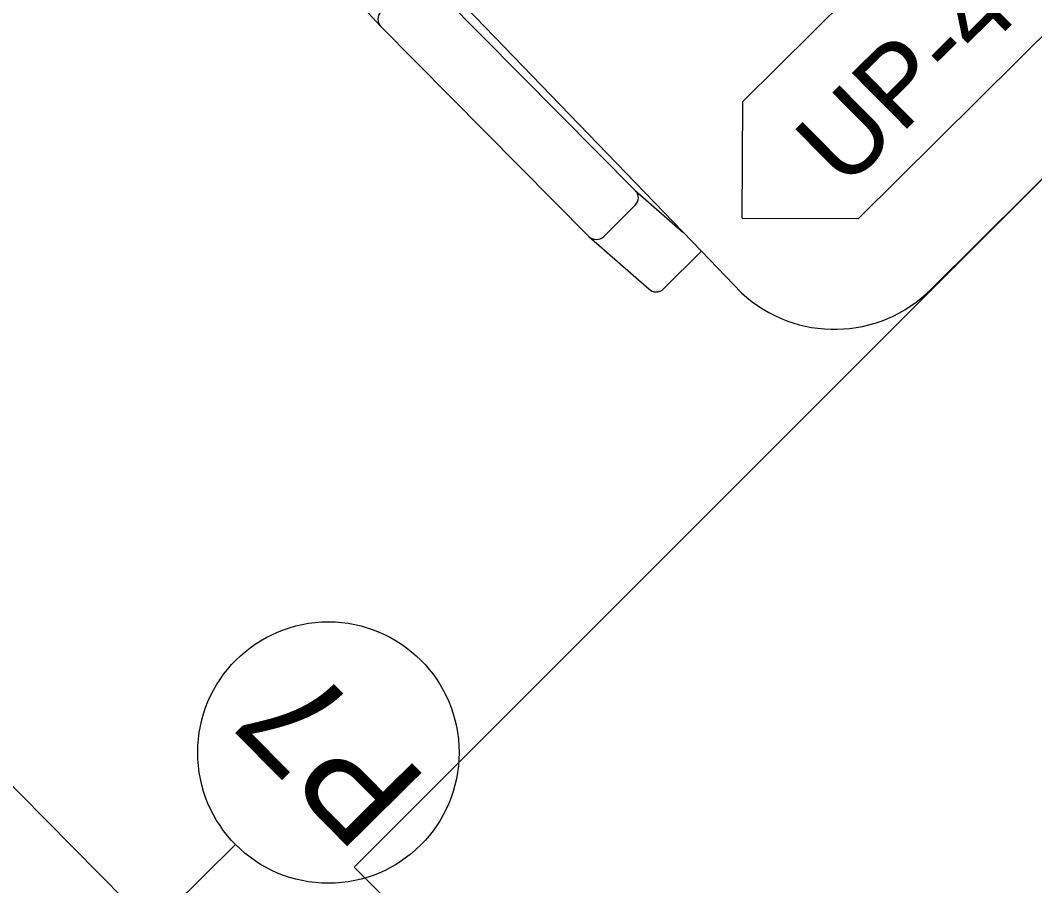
# Model space of a CAD drawing. Header units: centimetres. Extents: x 118932 to 154602, y -32682 to -23521.
# Drawn here: x 137600.1 to 137677.7, y -25814.5 to -25748.3 of the extents above; entities that cross this region are included whole.
import ezdxf

# ---------------------------------------------------------------- set-up
doc = ezdxf.new("R2010")
doc.units = ezdxf.units.CM
doc.header["$LTSCALE"] = 50
doc.header["$MEASUREMENT"] = 0
for name, color, linetype, lineweight, true_color in [('GEN_00_BL_Yazı', 7, 'Continuous', 0, 0x4f5250), ('GEN_02_TF_Mobilya', 7, 'Continuous', 5, 0x745e3d), ('GEN_02_TF_Pencere', 7, 'Continuous', 9, 0x6093ac), ('GEN_05_ML_Alçıpan_giydirme', 7, 'Continuous', 18, 0x7ebab5), ('GEN_05_ML_Mermer', 7, 'Continuous', 9, 0x9d8692)]:
    doc.layers.add(name, color=color, linetype=linetype, lineweight=lineweight, true_color=true_color)
doc.styles.add('ARIAL', font='arial.ttf')
doc.styles.add('Arial_6', font='arial.ttf', dxfattribs={"height": 59.5325})

# ---------------------------------------------------------------- blocks, each defined once
blk = doc.blocks.new('P7_')
at = {"layer": 'GEN_02_TF_Pencere'}
blk.add_line((163386.215, -16188.826, 0), (163386.215, -16138.823, 0), dxfattribs=at)
blk.add_circle((163386.215, -16198.826, 0), 10, dxfattribs=at)
at = {"layer": 'GEN_05_ML_Mermer', "elevation": 0}
blk.add_lwpolyline([(163483.715, -16179.824), (163288.715, -16179.824), (163288.715, -16161.825), (163483.715, -16161.825)], close=True, dxfattribs=at)
at = {"layer": 'GEN_02_TF_Pencere', "lineweight": 30, "transparency": 33554687, "style": 'ARIAL'}
blk.add_text('P7', height=8, dxfattribs=at).set_placement((163379.182, -16202.809, 0))
blk = doc.blocks.new('DOGRAMA LEVEL 0 E BLOK')
at = {"layer": 'GEN_05_ML_Alçıpan_giydirme', "color": 1, "rotation": 134.9735630740619}
blk.add_blockref('P7_', (103550.349, -126647.445, 0), dxfattribs=at)
blk = doc.blocks.new('FFE-Tag')
at = {"color": 0}
blk.add_wipeout([(-8.761, 0), (-6.189, 2.572), (6.189, 2.572), (8.761, 0), (6.189, -2.572), (-6.189, -2.572)], dxfattribs=at).dxf.layer = 'GEN_00_BL_Yazı'
at = {"layer": 'GEN_00_BL_Yazı', "color": 0}
for p, q in [((-8.761, 0), (-6.189, 2.572)), ((6.189, 2.572), (-6.189, 2.572)), ((8.761, 0), (6.189, 2.572)), ((-8.761, 0), (-6.189, -2.572)), ((8.761, 0), (6.189, -2.572)), ((-6.189, -2.572), (6.189, -2.572))]:
    blk.add_line(p, q, dxfattribs=at)
blk = doc.blocks.new('UP-459_SecretaryChair')
at = {"layer": 'GEN_02_TF_Mobilya', "ltscale": 0.03}
for p, q in [((-23, -17.406), (-23.44, -49.846)), ((-23.75, -42.968), (-23.75, -20.358)), ((-23.75, -42.968), (-23.412, -47.798)), ((-27.95, -43.768), (-24.55, -43.768))]:
    blk.add_line(p, q, dxfattribs=at)
for centre, start, end in [((-27.95, -20.358), 90, 180), ((-27.95, -42.968), 180, 270), ((-24.55, -42.968), 270, 0)]:
    blk.add_arc(centre, 0.8, start, end, dxfattribs=at)
at = {"layer": 'GEN_00_BL_Yazı', "xscale": 2.448801272789173, "yscale": 2.448801272789173, "zscale": 2.448801272789173}
blk.add_blockref('FFE-Tag', (2.02, -50.234), dxfattribs=at)
at = {"layer": 'GEN_02_TF_Mobilya', "ltscale": 0.03}
blk.add_lwpolyline([(-28.537, -14.269), (-28.75, -20.358), (-28.75, -42.968), (-28.75, -42.968), (-28.75, -42.968), (-28.325, -49.046, 0.414214), (-27.525, -49.846), (-23.44, -49.846), (-23.5, -54.269, 0.403991), (-13, -64.269), (13, -64.269, 0.403991)], format="xyb", dxfattribs=at)
at = {"layer": 'GEN_00_BL_Yazı', "insert": (1.798, -51.31), "char_height": 6, "attachment_point": 5, "rotation": 360, "style": 'Arial_6'}
blk.add_mtext('UP-459', dxfattribs=at)
blk = doc.blocks.new('CS-471_SecretaryDesk')
at = {"layer": 'GEN_02_TF_Mobilya'}
blk.add_lwpolyline([(-53.882, 161.645), (-100.692, 114.834), (7.071, 7.071), (53.882, 53.882)], close=True, dxfattribs=at)
blk = doc.blocks.new('PPBamako_SuiteC_TefrisPlan')
at = {"layer": 'GEN_02_TF_Mobilya', "rotation": 44.76781504643102}
blk.add_blockref('UP-459_SecretaryChair', (-773.801, -599.722), dxfattribs=at)
at = {"color": 1, "xscale": 0.9906000000000074, "yscale": 0.9906000000000074, "zscale": 0.9906000000000074, "rotation": 90}
blk.add_blockref('CS-471_SecretaryDesk', (-621.79, -645.351), dxfattribs=at)

msp = doc.modelspace()

# ---------------------------------------------------------------- block references
at = {"rotation": 359.6887739338809}
msp.add_blockref('DOGRAMA LEVEL 0 E BLOK', (138089.785, -26193.192), dxfattribs=at)

# ---------------------------------------------------------------- next in the draw order: block references
at = {"color": 1}
msp.add_blockref('PPBamako_SuiteC_TefrisPlan', (138407.536, -25114.331, 0), dxfattribs=at)

doc.saveas('drawing.dxf')
